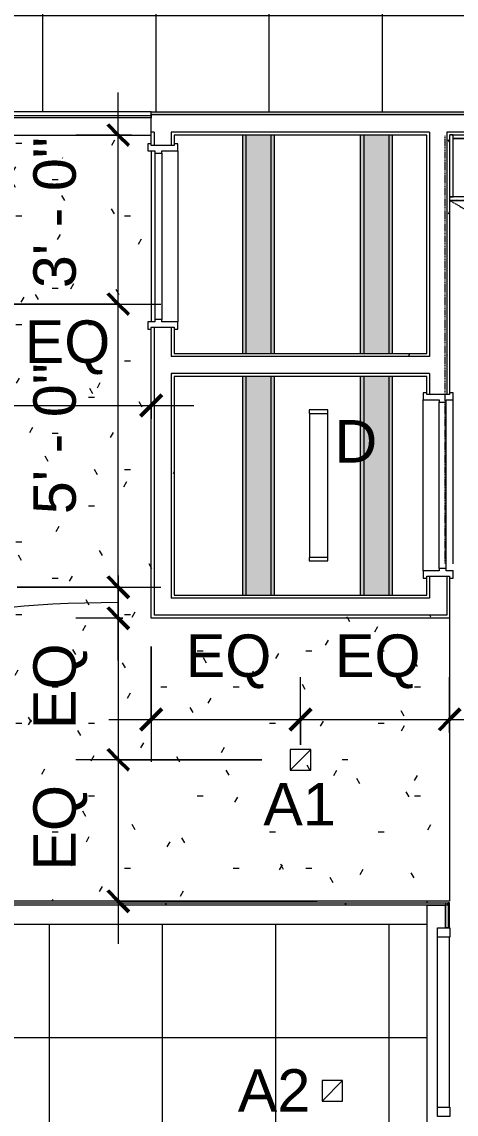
# Model space of a CAD drawing. Header units: inches. Extents: x 0 to 2454, y -180 to 1354.
# Drawn here: x 393 to 485, y 239.7 to 471.2 of the extents above; entities that cross this region are included whole.
import ezdxf

# ---------------------------------------------------------------- set-up
doc = ezdxf.new("R2010")
doc.units = ezdxf.units.IN
doc.header["$MEASUREMENT"] = 0
for name, pattern in [('Center 1_4_', [0.53125, 0.25, -0.09375, 0.09375, -0.09375]), ('Dash', [0.25, 0.125, -0.125]), ('Hidden', [0.28125, 0.1875, -0.09375])]:
    doc.linetypes.add(name, pattern=pattern)
for name, color, linetype, lineweight in [('A-ANNO-DIMS', 211, 'Continuous', 9), ('A-ANNO-DIMS-96', 211, 'Continuous', 9), ('A-CLNG', 13, 'Continuous', 13), ('A-CLNG-PATT', 13, 'Continuous', 13), ('A-DETL', 90, 'Continuous', 9), ('A-DOOR', 31, 'Continuous', 13), ('A-GLAZ-CURT', 52, 'Continuous', 9), ('A-GLAZ-CWMG', 51, 'Continuous', 9), ('A-WALL', 113, 'Continuous', 13), ('A-WALL-PATT', 111, 'Continuous', 13), ('E-LITE-EQPM', 33, 'Continuous', 9), ('E-LITE-EQPM-IDEN', 33, 'Continuous', 9), ('I-WALL', 2, 'Continuous', 13), ('Q-CASE', 31, 'Continuous', 9), ('Q-CASE-HDLN', 31, 'Dash', 9), ('S-BEAM', 12, 'Continuous', 9)]:
    doc.layers.add(name, color=color, linetype=linetype, lineweight=lineweight)
doc.styles.add('Arial', font='arial.ttf', dxfattribs={"height": 9})
doc.styles.add('Swis721 Lt BT', font='swissl.ttf', dxfattribs={"height": 9})
doc.dimstyles.new('OTJ_-_3_32__Linear__1_2__Tolerance', dxfattribs={"dimscale": 12, "dimtxt": 9.497835, "dimasz": 0.375, "dimexe": 0.75, "dimexo": 0.5, "dimgap": 0.5, "dimtad": 1, "dimdec": 1, "dimrnd": 0.5, "dimzin": 3, "dimdsep": 46, "dimlunit": 4, "dimtxsty": 'Swis721 Lt BT', "dimblk1": 'OBLIQUE', "dimblk2": 'OBLIQUE', "dimsah": 1, "dimcen": 0.09, "dimdle": 0.75, "dimazin": 0, "dimtfac": 1, "dimtdec": 4, "dimtix": 1, "dimtmove": 0, "dimatfit": 3, "dimfxl": 1, "dimtvp": 1, "dimfrac": 2, "dimtolj": 1, "dimtzin": 0, "dimarcsym": 2})
doc.dimstyles.new('OTJ_-_3_32__Linear__1_2__Tolerance_1', dxfattribs={"dimscale": 12, "dimtxt": 9.497835, "dimasz": 0.375, "dimexe": 0.75, "dimexo": 0.5, "dimgap": 0.5, "dimtad": 1, "dimdec": 1, "dimrnd": 0.5, "dimzin": 3, "dimdsep": 46, "dimlunit": 4, "dimtxsty": 'Swis721 Lt BT', "dimblk1": 'OBLIQUE', "dimblk2": 'OBLIQUE', "dimsah": 1, "dimcen": 0.09, "dimdle": 0.75, "dimazin": 0, "dimtfac": 1, "dimtdec": 4, "dimtix": 1, "dimtmove": 1, "dimatfit": 3, "dimfxl": 1, "dimtvp": 1, "dimfrac": 2, "dimtolj": 1, "dimtzin": 0, "dimarcsym": 2})
pattern_1 = [(0, (0, 0), (30.72, 7.68), [1.267, -21.773, 1.267, -21.773, -122.88]), (0, (0, 0), (30.72, 7.68), [-46.08, 1.267, -44.813, 1.267, -21.773, -53.76]), (0, (0, 0), (30.72, 7.68), [-115.2, 1.267, -14.093, 1.267, -37.133]), (120, (11.52, 3.84), (-22.011075, 22.7643), [1.267, -21.773, 1.267, -21.773, -122.88]), (120, (11.52, 3.84), (-22.011075, 22.7643), [-46.08, 1.267, -44.813, 1.267, -21.773, -53.76]), (120, (11.52, 3.84), (-22.011075, 22.7643), [-115.2, 1.267, -14.093, 1.267, -37.133]), (240, (15.36, 19.2), (-8.708925, -30.4443), [1.267, -21.773, 1.267, -21.773, -122.88]), (240, (15.36, 19.2), (-8.708925, -30.4443), [-46.08, 1.267, -44.813, 1.267, -21.773, -53.76]), (240, (15.36, 19.2), (-8.708925, -30.4443), [-115.2, 1.267, -14.093, 1.267, -37.133])]

# ---------------------------------------------------------------- blocks, each defined once
blk = doc.blocks.new('System Panel - Glazed-7510324-Level XX  RCP')
at = {"layer": 'A-GLAZ-CURT', "lineweight": 13}
for p, q in [((-19, -0.375), (-19, 0.125)), ((-19, 0.125), (19, 0.125)), ((19, 0.125), (19, -0.375)), ((19, -0.375), (-19, -0.375))]:
    blk.add_line(p, q, dxfattribs=at)
blk = doc.blocks.new('System Panel - Glazed-7591738-Level XX  RCP')
at = {"layer": 'A-GLAZ-CURT', "lineweight": 13}
for p, q in [((-10.82, -0.37), (-10.82, 0.13)), ((-10.82, 0.13), (10.82, 0.13)), ((10.82, 0.13), (10.82, -0.37)), ((10.82, -0.37), (-10.82, -0.37))]:
    blk.add_line(p, q, dxfattribs=at)
blk = doc.blocks.new('System Panel - Glazed-7669277-Level XX  RCP')
at = {"layer": 'A-GLAZ-CURT', "lineweight": 13}
for p, q in [((-50.06, -0.13), (-50.06, 0.37)), ((-50.06, 0.37), (50.06, 0.37)), ((50.06, 0.37), (50.06, -0.13)), ((50.06, -0.13), (-50.06, -0.13))]:
    blk.add_line(p, q, dxfattribs=at)
blk = doc.blocks.new('System Panel - Glazed-7496259-Level XX  RCP')
at = {"layer": 'A-GLAZ-CURT', "lineweight": 13}
for p, q in [((-19.04, -0.37), (-19.04, 0.13)), ((-19.04, 0.13), (19.04, 0.13)), ((19.04, 0.13), (19.04, -0.37)), ((19.04, -0.37), (-19.04, -0.37))]:
    blk.add_line(p, q, dxfattribs=at)
blk = doc.blocks.new('Door - Single - Solid Door-7446633-Level XX  RCP')
at = {"layer": 'A-DOOR', "lineweight": 9}
for p, q in [((-14.13, 3.1), (-15.63, 3.1)), ((-15.63, 3.1), (-15.63, 2.35)), ((-14.13, 3.1), (22.12, 3.1)), ((-14.13, -0.28), (-14.13, 3.1)), ((22.12, 3.1), (22.12, -0.28)), ((23.62, 3.1), (22.12, 3.1)), ((23.62, 2.35), (23.62, 3.1)), ((-13.63, -0.28), (-14.13, -0.28)), ((-14.13, -1.78), (-13.63, -1.78)), ((-14.13, -3.28), (-14.13, -1.78)), ((-13.63, -0.28), (21.62, -0.28)), ((-13.63, -1.78), (-13.63, -0.28)), ((-13.63, -1.78), (21.62, -1.78)), ((21.62, -0.28), (21.62, -1.78)), ((22.12, -0.28), (21.62, -0.28)), ((21.62, -1.78), (22.12, -1.78)), ((22.12, -1.78), (22.12, -3.28)), ((-15.63, -2.53), (-15.63, -3.28)), ((-15.63, -3.28), (-14.13, -3.28)), ((-14.13, -3.28), (-14.01, -3.28)), ((-12.63, -3.28), (22.12, -3.28)), ((22.12, -3.28), (23.62, -3.28)), ((23.62, -3.28), (23.62, -2.53))]:
    blk.add_line(p, q, dxfattribs=at)
blk = doc.blocks.new('CW Cupbd Ohead - 37_h x 13 7_8_d - 2 Doors - 1 Shelf-7594327-Level XX  RCP')
at = {"layer": 'Q-CASE'}
for p, q in [((2.75, -2.36), (2, -2.36)), ((2, -15.45), (2, -2.36)), ((2.75, -15.45), (2.75, -2.36)), ((2.75, -3.11), (2.75, -2.36)), ((2.75, -2.36), (33.49, -2.36)), ((33.49, -3.11), (2.75, -3.11)), ((2.75, -15.45), (2.75, -3.11)), ((2.75, -3.11), (33.49, -3.11)), ((34.24, -2.36), (33.49, -2.36)), ((33.49, -15.45), (33.49, -2.36)), ((33.49, -2.36), (33.49, -3.11)), ((33.49, -3.11), (33.49, -15.45)), ((34.24, -2.36), (34.24, -15.45)), ((18.12, -15.45), (2, -15.45)), ((2, -16.24), (2, -15.45)), ((2, -15.45), (2.75, -15.45)), ((33.49, -15.45), (2.75, -15.45)), ((18.12, -16.24), (18.12, -15.45)), ((34.24, -15.45), (18.12, -15.45)), ((18.12, -15.45), (18.12, -16.24)), ((33.49, -15.45), (34.24, -15.45)), ((34.24, -15.45), (34.24, -16.24)), ((2, -16.24), (18.12, -16.24)), ((18.12, -16.24), (34.24, -16.24))]:
    blk.add_line(p, q, dxfattribs=at)
at = {"layer": 'Q-CASE', "linetype": 'Hidden'}
for p, q in [((2, -16.24), (15.96, -24.3)), ((34.24, -16.24), (20.28, -24.3))]:
    blk.add_line(p, q, dxfattribs=at)
for centre, start, end in [((2, -16.24), 330, 0.5), ((34.24, -16.24), 179.5, 210)]:
    blk.add_arc(centre, 16.12, start, end, dxfattribs=at)
at = {"layer": 'Q-CASE-HDLN'}
for p, q in [((2, -16.24), (2, -2.36)), ((2, -2.36), (34.24, -2.36)), ((34.24, -2.36), (34.24, -16.24)), ((34.24, -16.24), (2, -16.24))]:
    blk.add_line(p, q, dxfattribs=at)
blk = doc.blocks.new('Rectangular Mullion - 1 1_8_ x 7_8_ rectangular-7560844-Level XX  RCP')
at = {"layer": 'A-GLAZ-CWMG'}
for p, q in [((482.77, 279.22), (482.77, 284.04)), ((483.64, 284.54), (483.33, 284.54)), ((483.64, 279.22), (483.64, 284.54))]:
    blk.add_line(p, q, dxfattribs=at)
blk = doc.blocks.new('Pan Joist - 5_25_ x 8_5_-V40-Level XX  RCP')
at = {"layer": 'S-BEAM'}
h = blk.add_hatch(dxfattribs=at)
h.set_pattern_fill('FP_135', color=256, style=0, pattern_type=2)
h.set_pattern_definition([(90, (712.812, -9.228), (-7.68, 2.551), [0.105, -1.808, 0.105, -1.808, -10.205]), (90, (712.812, -9.228), (-7.68, 2.551), [-3.827, 0.105, -3.722, 0.105, -1.808, -4.465]), (90, (712.812, -9.228), (-7.68, 2.551), [-9.567, 0.105, -1.17, 0.105, -3.084]), (182.745, (708.972, -8.272), (-22.764561, -1.8283146), [1.099, -18.877, 1.099, -18.877, -106.539]), (182.745, (708.972, -8.272), (-22.764561, -1.8283146), [-39.952, 1.099, -38.854, 1.099, -18.877, -46.611]), (182.745, (708.972, -8.272), (-22.764561, -1.8283146), [-99.881, 1.099, -12.219, 1.099, -32.195]), (357.255, (693.612, -7.953), (30.44431538, -0.72283697), [1.099, -18.877, 1.099, -18.877, -106.539]), (357.255, (693.612, -7.953), (30.44431538, -0.72283697), [-39.952, 1.099, -38.854, 1.099, -18.877, -46.611]), (357.255, (693.612, -7.953), (30.44431538, -0.72283697), [-99.881, 1.099, -12.219, 1.099, -32.195])])
h.paths.add_polyline_path([(363.09, 2.62), (363.09, 3.33), (316.77, 3.33), (316.77, 2.62), (328.13, 2.62)], flags=0)
h.paths.add_polyline_path([(311.9, 3.33), (265.59, 3.33), (265.59, 2.62), (311.9, 2.62)], flags=0)
h.paths.add_polyline_path([(65.94, 2.62), (65.94, 3.33), (-40.87, 3.33), (-40.87, 2.62), (53.28, 2.62)], flags=0)
h.paths.add_polyline_path([(-44.87, 2.62), (-44.87, 3.33), (-628.81, 3.33), (-628.81, 2.62), (-98.76, 2.62)], flags=0)
h = blk.add_hatch(dxfattribs=at)
h.set_pattern_fill('FP_134', color=256, style=0, pattern_type=2)
h.set_pattern_definition([(90, (712.812, -468.1), (-7.68, 30.72), [1.267, -21.773, 1.267, -21.773, -122.88]), (90, (712.812, -468.1), (-7.68, 30.72), [-46.08, 1.267, -44.813, 1.267, -21.773, -53.76]), (90, (712.812, -468.1), (-7.68, 30.72), [-115.2, 1.267, -14.093, 1.267, -37.133]), (210, (708.972, -456.58), (-22.7643, -22.011075), [1.267, -21.773, 1.267, -21.773, -122.88]), (210, (708.972, -456.58), (-22.7643, -22.011075), [-46.08, 1.267, -44.813, 1.267, -21.773, -53.76]), (210, (708.972, -456.58), (-22.7643, -22.011075), [-115.2, 1.267, -14.093, 1.267, -37.133]), (330, (693.612, -452.74), (30.4443, -8.708925), [1.267, -21.773, 1.267, -21.773, -122.88]), (330, (693.612, -452.74), (30.4443, -8.708925), [-46.08, 1.267, -44.813, 1.267, -21.773, -53.76]), (330, (693.612, -452.74), (30.4443, -8.708925), [-115.2, 1.267, -14.093, 1.267, -37.133])])
h.paths.add_polyline_path([(363.09, -2.63), (363.09, 2.62), (316.77, 2.62), (316.77, -2.63), (328.13, -2.63)], flags=0)
h.paths.add_polyline_path([(311.9, 2.62), (265.59, 2.62), (265.59, -2.63), (311.9, -2.63)], flags=0)
h.paths.add_polyline_path([(65.94, -2.63), (65.94, 2.62), (-40.87, 2.62), (-40.87, -2.63), (53.28, -2.63)], flags=0)
h.paths.add_polyline_path([(-44.87, -2.63), (-44.87, 2.62), (-628.81, 2.62), (-628.81, -2.63), (-101.53, -2.63)], flags=0)
h = blk.add_hatch(dxfattribs=at)
h.set_pattern_fill('FP_133', color=256, style=0, pattern_type=2)
h.set_pattern_definition([(90, (712.812, 2.772), (-7.68, 2.551), [0.105, -1.808, 0.105, -1.808, -10.205]), (90, (712.812, 2.772), (-7.68, 2.551), [-3.827, 0.105, -3.722, 0.105, -1.808, -4.465]), (90, (712.812, 2.772), (-7.68, 2.551), [-9.567, 0.105, -1.17, 0.105, -3.084]), (182.745, (708.972, 3.728), (-22.764561, -1.8283146), [1.099, -18.877, 1.099, -18.877, -106.539]), (182.745, (708.972, 3.728), (-22.764561, -1.8283146), [-39.952, 1.099, -38.854, 1.099, -18.877, -46.611]), (182.745, (708.972, 3.728), (-22.764561, -1.8283146), [-99.881, 1.099, -12.219, 1.099, -32.195]), (357.255, (693.612, 4.047), (30.44431538, -0.72283697), [1.099, -18.877, 1.099, -18.877, -106.539]), (357.255, (693.612, 4.047), (30.44431538, -0.72283697), [-39.952, 1.099, -38.854, 1.099, -18.877, -46.611]), (357.255, (693.612, 4.047), (30.44431538, -0.72283697), [-99.881, 1.099, -12.219, 1.099, -32.195])])
h.paths.add_polyline_path([(363.09, -3.33), (363.09, -2.63), (316.77, -2.63), (316.77, -3.33), (328.13, -3.33)], flags=0)
h.paths.add_polyline_path([(311.9, -3.33), (311.9, -2.63), (265.59, -2.63), (265.59, -3.33), (288.86, -3.33)], flags=0)
h.paths.add_polyline_path([(65.94, -3.33), (65.94, -2.63), (-40.87, -2.63), (-40.87, -3.33), (53.28, -3.33)], flags=0)
h.paths.add_polyline_path([(-44.87, -2.63), (-628.81, -2.63), (-628.81, -3.33), (-44.87, -3.33)], flags=0)
for p, q in [((265.59, 3.33), (311.9, 3.33)), ((265.59, 2.62), (311.9, 2.62)), ((316.77, 3.33), (363.09, 3.33)), ((316.77, 2.62), (363.09, 2.62)), ((265.59, -2.63), (311.9, -2.63)), ((311.9, -3.33), (265.59, -3.33)), ((316.77, -2.63), (363.09, -2.63)), ((363.09, -3.33), (316.77, -3.33))]:
    blk.add_line(p, q, dxfattribs=at)
blk = doc.blocks.new('Pan Joist - 5_25_ x 8_5_-V41-Level XX  RCP')
at = {"layer": 'S-BEAM'}
h = blk.add_hatch(dxfattribs=at)
h.set_pattern_fill('FP_138', color=256, style=0, pattern_type=2)
h.set_pattern_definition([(90, (712.812, -9.056), (-7.68, 2.551), [0.105, -1.808, 0.105, -1.808, -10.205]), (90, (712.812, -9.056), (-7.68, 2.551), [-3.827, 0.105, -3.722, 0.105, -1.808, -4.465]), (90, (712.812, -9.056), (-7.68, 2.551), [-9.567, 0.105, -1.17, 0.105, -3.084]), (182.745, (708.972, -8.099), (-22.764561, -1.8283146), [1.099, -18.877, 1.099, -18.877, -106.539]), (182.745, (708.972, -8.099), (-22.764561, -1.8283146), [-39.952, 1.099, -38.854, 1.099, -18.877, -46.611]), (182.745, (708.972, -8.099), (-22.764561, -1.8283146), [-99.881, 1.099, -12.219, 1.099, -32.195]), (357.255, (693.612, -7.78), (30.44431538, -0.72283697), [1.099, -18.877, 1.099, -18.877, -106.539]), (357.255, (693.612, -7.78), (30.44431538, -0.72283697), [-39.952, 1.099, -38.854, 1.099, -18.877, -46.611]), (357.255, (693.612, -7.78), (30.44431538, -0.72283697), [-99.881, 1.099, -12.219, 1.099, -32.195])])
h.paths.add_polyline_path([(628.81, 2.62), (628.81, 3.33), (618.81, 3.33), (618.81, 2.62)], flags=0)
h.paths.add_polyline_path([(363.09, 2.62), (363.09, 3.33), (316.77, 3.33), (316.77, 2.62), (328.13, 2.62)], flags=0)
h.paths.add_polyline_path([(311.9, 2.62), (311.9, 3.33), (265.59, 3.33), (265.59, 2.62), (288.86, 2.62)], flags=0)
h.paths.add_polyline_path([(65.94, 3.33), (39.99, 3.33), (39.99, 2.62), (65.94, 2.62)], flags=0)
h.paths.add_polyline_path([(35.99, 3.33), (-628.81, 3.33), (-628.81, 2.62), (35.99, 2.62)], flags=0)
h = blk.add_hatch(dxfattribs=at)
h.set_pattern_fill('FP_137', color=256, style=0, pattern_type=2)
h.set_pattern_definition([(90, (712.812, -443.1), (-7.68, 30.72), [1.267, -21.773, 1.267, -21.773, -122.88]), (90, (712.812, -443.1), (-7.68, 30.72), [-46.08, 1.267, -44.813, 1.267, -21.773, -53.76]), (90, (712.812, -443.1), (-7.68, 30.72), [-115.2, 1.267, -14.093, 1.267, -37.133]), (210, (708.972, -431.58), (-22.7643, -22.011075), [1.267, -21.773, 1.267, -21.773, -122.88]), (210, (708.972, -431.58), (-22.7643, -22.011075), [-46.08, 1.267, -44.813, 1.267, -21.773, -53.76]), (210, (708.972, -431.58), (-22.7643, -22.011075), [-115.2, 1.267, -14.093, 1.267, -37.133]), (330, (693.612, -427.74), (30.4443, -8.708925), [1.267, -21.773, 1.267, -21.773, -122.88]), (330, (693.612, -427.74), (30.4443, -8.708925), [-46.08, 1.267, -44.813, 1.267, -21.773, -53.76]), (330, (693.612, -427.74), (30.4443, -8.708925), [-115.2, 1.267, -14.093, 1.267, -37.133])])
h.paths.add_polyline_path([(628.81, -2.63), (628.81, 2.62), (618.81, 2.62), (618.81, -2.63)], flags=0)
h.paths.add_polyline_path([(363.09, -2.63), (363.09, 2.62), (316.77, 2.62), (316.77, -2.63), (328.13, -2.63)], flags=0)
h.paths.add_polyline_path([(311.9, 2.62), (265.59, 2.62), (265.59, -2.63), (311.9, -2.63), (311.9, 0.26)], flags=0)
h.paths.add_polyline_path([(65.94, 0.71), (65.94, 2.62), (39.99, 2.62), (39.99, -2.63), (65.19, -2.63), (65.19, 0.71)], flags=0)
h.paths.add_polyline_path([(35.99, 2.62), (-628.81, 2.62), (-628.81, -2.63), (35.99, -2.63)], flags=0)
h = blk.add_hatch(dxfattribs=at)
h.set_pattern_fill('FP_136', color=256, style=0, pattern_type=2)
h.set_pattern_definition([(90, (712.812, 2.944), (-7.68, 2.551), [0.105, -1.808, 0.105, -1.808, -10.205]), (90, (712.812, 2.944), (-7.68, 2.551), [-3.827, 0.105, -3.722, 0.105, -1.808, -4.465]), (90, (712.812, 2.944), (-7.68, 2.551), [-9.567, 0.105, -1.17, 0.105, -3.084]), (182.745, (708.972, 3.901), (-22.764561, -1.8283146), [1.099, -18.877, 1.099, -18.877, -106.539]), (182.745, (708.972, 3.901), (-22.764561, -1.8283146), [-39.952, 1.099, -38.854, 1.099, -18.877, -46.611]), (182.745, (708.972, 3.901), (-22.764561, -1.8283146), [-99.881, 1.099, -12.219, 1.099, -32.195]), (357.255, (693.612, 4.22), (30.44431538, -0.72283697), [1.099, -18.877, 1.099, -18.877, -106.539]), (357.255, (693.612, 4.22), (30.44431538, -0.72283697), [-39.952, 1.099, -38.854, 1.099, -18.877, -46.611]), (357.255, (693.612, 4.22), (30.44431538, -0.72283697), [-99.881, 1.099, -12.219, 1.099, -32.195])])
h.paths.add_polyline_path([(628.81, -3.33), (628.81, -2.63), (618.81, -2.63), (618.81, -3.33)], flags=0)
h.paths.add_polyline_path([(363.09, -2.63), (316.77, -2.63), (316.77, -3.33), (363.09, -3.33)], flags=0)
h.paths.add_polyline_path([(311.9, -2.63), (265.59, -2.63), (265.59, -3.33), (311.9, -3.33)], flags=0)
h.paths.add_polyline_path([(65.19, -2.63), (39.99, -2.63), (39.99, -3.33), (65.19, -3.33)], flags=0)
h.paths.add_polyline_path([(35.99, -2.63), (-628.81, -2.63), (-628.81, -3.33), (35.99, -3.33)], flags=0)
for p, q in [((265.59, 3.33), (311.9, 3.33)), ((265.59, 2.62), (311.9, 2.62)), ((316.77, 3.33), (363.09, 3.33)), ((316.77, 2.62), (363.09, 2.62)), ((265.59, -2.63), (311.9, -2.63)), ((311.9, -3.33), (265.59, -3.33)), ((316.77, -2.63), (363.09, -2.63)), ((363.09, -3.33), (316.77, -3.33))]:
    blk.add_line(p, q, dxfattribs=at)
blk = doc.blocks.new('Lighting-Linear-Day_Brite-Cubelite - Not A Type - Load Type Catalog-V59-Level XX  RCP')
at = {"layer": 'E-LITE-EQPM'}
for p, q in [((-16, -1.97), (-16, 1.97)), ((-16, 1.97), (-15.25, 1.97)), ((-15.25, 1.97), (-15.25, -1.97)), ((-15.25, 1.91), (15.25, 1.91)), ((15.25, -1.97), (15.25, 1.97)), ((15.25, 1.97), (16, 1.97)), ((16, 1.97), (16, -1.97)), ((-15.25, -1.97), (-16, -1.97)), ((-15.25, -1.91), (15.25, -1.91)), ((16, -1.97), (15.25, -1.97))]:
    blk.add_line(p, q, dxfattribs=at)
blk = doc.blocks.new('Door - Single - Solid Door-7488237-Level XX  RCP')
at = {"layer": 'A-DOOR', "lineweight": 9}
for p, q in [((-14.13, 3.1), (-15.63, 3.1)), ((-15.63, 3.1), (-15.63, 2.35)), ((-14.13, 3.1), (22.12, 3.1)), ((-14.13, -0.28), (-14.13, 3.1)), ((22.12, 3.1), (22.12, -0.28)), ((23.62, 3.1), (22.12, 3.1)), ((23.62, 2.35), (23.62, 3.1)), ((-13.63, -0.28), (-14.13, -0.28)), ((-14.13, -1.78), (-13.63, -1.78)), ((-14.13, -3.28), (-14.13, -1.78)), ((-13.63, -0.28), (21.62, -0.28)), ((-13.63, -1.78), (-13.63, -0.28)), ((-13.63, -1.78), (21.62, -1.78)), ((21.62, -0.28), (21.62, -1.78)), ((22.12, -0.28), (21.62, -0.28)), ((21.62, -1.78), (22.12, -1.78)), ((22.12, -1.78), (22.12, -3.28)), ((-15.63, -2.53), (-15.63, -3.28)), ((-15.63, -3.28), (-14.13, -3.28)), ((22.12, -3.28), (23.62, -3.28)), ((23.62, -3.28), (23.62, -2.53))]:
    blk.add_line(p, q, dxfattribs=at)
blk = doc.blocks.new('L-Recessed Square Downlight1 - 4_ - FOR ACT F3-7282120-Level XX  RCP')
at = {"layer": 'E-LITE-EQPM'}
for p, q in [((-2.1875, -2.1875), (-2.1875, 2.1875)), ((-2.1875, 2.1875), (2.1875, 2.1875)), ((-2.1875, 2.1875), (2.1875, -2.1875)), ((2.1875, 2.1875), (2.1875, -2.1875)), ((2.1875, -2.1875), (-2.1875, -2.1875))]:
    blk.add_line(p, q, dxfattribs=at)
blk = doc.blocks.new('System Panel - Glazed-7560845-Level XX  RCP')
at = {"layer": 'A-GLAZ-CURT', "lineweight": 13}
for p, q in [((-2.65625, -0.125), (-2.65625, 0.375)), ((-2.65625, 0.375), (2.65625, 0.375)), ((2.65625, 0.375), (2.65625, -0.125)), ((2.65625, -0.125), (-2.65625, -0.125))]:
    blk.add_line(p, q, dxfattribs=at)
blk = doc.blocks.new('Rectangular Mullion - 2_ x 2 9_16_ rectangular-7231599-Level XX  RCP')
at = {"layer": 'A-GLAZ-CWMG'}
for p, q in [((953.33, 277.22), (953.33, 241.22)), ((955.89, 277.22), (955.89, 241.22))]:
    blk.add_line(p, q, dxfattribs=at)
blk = doc.blocks.new('Rectangular Mullion - 2_ x 2 9_16_ rectangular-7349704-Level XX  RCP')
at = {"layer": 'A-GLAZ-CWMG', "lineweight": 20}
for p, q in [((1, 0.4375), (-1, 0.4375)), ((-1, 0.4375), (-1, -2.125)), ((1, -2.125), (1, 0.4375)), ((-1, -2.125), (1, -2.125))]:
    blk.add_line(p, q, dxfattribs=at)
blk = doc.blocks.new('L-Recessed Square Downlight - 4_ A2-7345227-Level XX  RCP')
at = {"layer": 'E-LITE-EQPM'}
for p, q in [((-2.1875, -2.1875), (-2.1875, 2.1875)), ((-2.1875, 2.1875), (2.1875, 2.1875)), ((-2.1875, 2.1875), (2.1875, -2.1875)), ((2.1875, 2.1875), (2.1875, -2.1875)), ((2.1875, -2.1875), (-2.1875, -2.1875))]:
    blk.add_line(p, q, dxfattribs=at)
blk = doc.blocks.new('DIMBLOCK18-Level XX  RCP')
at = {"layer": 'A-ANNO-DIMS-96'}
for p, q in [((413.4, 353.85), (413.4, 314.85)), ((414.39, 344.85), (404.4, 344.85)), ((413.4, 344.85), (414.39, 344.85)), ((443.83, 314.85), (404.4, 314.85)), ((413.4, 314.85), (443.83, 314.85))]:
    blk.add_line(p, q, dxfattribs=at)
at = {"layer": 'A-ANNO-DIMS-96', "lineweight": 50}
for p, q in [((413.4, 344.85), (411.15, 347.1)), ((413.4, 344.85), (415.65, 342.6)), ((413.4, 314.85), (411.15, 317.1)), ((413.4, 314.85), (415.65, 312.6))]:
    blk.add_line(p, q, dxfattribs=at)
at = {"layer": 'A-ANNO-DIMS-96', "color": 0, "insert": (395.39, 321.33), "char_height": 9, "width": 20.443, "attachment_point": 1, "rotation": 90, "line_spacing_factor": 1.005062, "style": 'Swis721 Lt BT'}
blk.add_mtext('EQ', dxfattribs=at)
blk = doc.blocks.new('_Oblique')
at = {"color": 0, "linetype": 'ByBlock', "lineweight": -2}
blk.add_line((-0.5, -0.5), (0.5, 0.5), dxfattribs=at)
blk = doc.blocks.new('DIMBLOCK19-Level XX  RCP')
at = {"layer": 'A-ANNO-DIMS-96'}
for p, q in [((443.83, 314.85), (404.4, 314.85)), ((413.4, 314.85), (413.4, 275.85)), ((413.4, 314.85), (443.83, 314.85)), ((455.57, 284.85), (404.4, 284.85)), ((413.4, 284.85), (455.57, 284.85))]:
    blk.add_line(p, q, dxfattribs=at)
at = {"layer": 'A-ANNO-DIMS-96', "lineweight": 50}
for p, q in [((413.4, 314.85), (411.15, 317.1)), ((413.4, 314.85), (415.65, 312.6)), ((413.4, 284.85), (411.15, 287.1)), ((413.4, 284.85), (415.65, 282.6))]:
    blk.add_line(p, q, dxfattribs=at)
at = {"layer": 'A-ANNO-DIMS-96', "color": 0, "insert": (395.39, 291.33), "char_height": 9, "width": 20.443, "attachment_point": 1, "rotation": 90, "line_spacing_factor": 1.005062, "style": 'Swis721 Lt BT'}
blk.add_mtext('EQ', dxfattribs=at)
blk = doc.blocks.new('DIMBLOCK20-Level XX  RCP')
at = {"layer": 'A-ANNO-DIMS-96'}
for p, q in [((420.39, 338.85), (420.39, 314.37)), ((420.39, 323.37), (420.39, 338.85)), ((452.02, 317.99), (452.02, 332.37)), ((411.39, 323.37), (452.02, 323.37)), ((452.02, 323.37), (452.02, 317.99))]:
    blk.add_line(p, q, dxfattribs=at)
at = {"layer": 'A-ANNO-DIMS-96', "lineweight": 50}
for p, q in [((420.39, 323.37), (422.64, 325.62)), ((452.02, 323.37), (454.27, 325.62)), ((420.39, 323.37), (418.14, 321.12)), ((452.02, 323.37), (449.77, 321.12))]:
    blk.add_line(p, q, dxfattribs=at)
at = {"layer": 'A-ANNO-DIMS-96', "color": 0, "insert": (427.69, 341.39), "char_height": 9, "width": 20.443, "attachment_point": 1, "line_spacing_factor": 1.005062, "style": 'Swis721 Lt BT'}
blk.add_mtext('EQ', dxfattribs=at)
blk = doc.blocks.new('DIMBLOCK21-Level XX  RCP')
at = {"layer": 'A-ANNO-DIMS-96'}
for p, q in [((452.02, 317.99), (452.02, 332.37)), ((483.64, 320.56), (483.64, 332.37)), ((452.02, 323.37), (492.64, 323.37)), ((452.02, 323.37), (452.02, 317.99)), ((483.64, 323.37), (483.64, 320.56))]:
    blk.add_line(p, q, dxfattribs=at)
at = {"layer": 'A-ANNO-DIMS-96', "lineweight": 50}
for p, q in [((452.02, 323.37), (454.27, 325.62)), ((483.64, 323.37), (485.89, 325.62)), ((452.02, 323.37), (449.77, 321.12)), ((483.64, 323.37), (481.39, 321.12))]:
    blk.add_line(p, q, dxfattribs=at)
at = {"layer": 'A-ANNO-DIMS-96', "color": 0, "insert": (459.31, 341.39), "char_height": 9, "width": 20.443, "attachment_point": 1, "line_spacing_factor": 1.005062, "style": 'Swis721 Lt BT'}
blk.add_mtext('EQ', dxfattribs=at)
blk = doc.blocks.new('DIMBLOCK36-Level XX  RCP')
at = {"layer": 'A-ANNO-DIMS-96'}
for p, q in [((383.74, 403.22), (383.74, 380.92)), ((383.74, 389.92), (383.74, 403.22)), ((420.39, 387.11), (420.39, 398.92)), ((383.74, 389.92), (429.39, 389.92)), ((420.39, 389.92), (420.39, 387.11))]:
    blk.add_line(p, q, dxfattribs=at)
at = {"layer": 'A-ANNO-DIMS-96', "lineweight": 50}
for p, q in [((383.74, 389.92), (385.99, 392.17)), ((420.39, 389.92), (422.64, 392.17)), ((383.74, 389.92), (381.49, 387.67)), ((420.39, 389.92), (418.14, 387.67))]:
    blk.add_line(p, q, dxfattribs=at)
at = {"layer": 'A-ANNO-DIMS-96', "color": 0, "insert": (393.55, 407.94), "char_height": 9, "width": 20.443, "attachment_point": 1, "line_spacing_factor": 1.005062, "style": 'Swis721 Lt BT'}
blk.add_mtext('EQ', dxfattribs=at)
blk = doc.blocks.new('DIMBLOCK37-Level XX  RCP')
at = {"layer": 'A-ANNO-DIMS-96', "lineweight": 50}
for p, q in [((413.4, 351.41), (411.15, 353.66)), ((413.4, 351.41), (415.65, 349.16)), ((413.4, 344.85), (411.15, 347.1)), ((413.4, 344.85), (415.65, 342.6))]:
    blk.add_line(p, q, dxfattribs=at)
at = {"layer": 'A-ANNO-DIMS-96'}
for p, q in [((391.93, 351.41), (422.4, 351.41)), ((413.4, 351.41), (391.93, 351.41)), ((413.4, 335.85), (413.4, 351.41)), ((414.39, 344.85), (404.4, 344.85)), ((413.4, 344.85), (414.39, 344.85))]:
    blk.add_line(p, q, dxfattribs=at)
blk.add_ellipse((413.4, 343.59), major_axis=(-35.67, 0), ratio=0.127418, start_param=4.712389, end_param=6.283185, dxfattribs=at)
at = {"layer": 'A-ANNO-DIMS-96', "color": 0, "insert": (373.25, 313.43), "char_height": 9, "width": 36.1822, "attachment_point": 1, "rotation": 90, "line_spacing_factor": 1.005062, "style": 'Swis721 Lt BT'}
blk.add_mtext('6 1/2"', dxfattribs=at)
blk = doc.blocks.new('DIMBLOCK38-Level XX  RCP')
at = {"layer": 'A-ANNO-DIMS-96', "lineweight": 50}
for p, q in [((413.4, 411.41), (411.15, 413.66)), ((413.4, 411.41), (415.65, 409.16)), ((413.4, 351.41), (411.15, 353.66)), ((413.4, 351.41), (415.65, 349.16))]:
    blk.add_line(p, q, dxfattribs=at)
at = {"layer": 'A-ANNO-DIMS-96'}
for p, q in [((389.74, 411.41), (422.4, 411.41)), ((413.4, 411.41), (389.74, 411.41)), ((413.4, 351.41), (413.4, 411.41)), ((391.93, 351.41), (422.4, 351.41)), ((413.4, 351.41), (391.93, 351.41))]:
    blk.add_line(p, q, dxfattribs=at)
at = {"layer": 'A-ANNO-DIMS-96', "color": 0, "insert": (395.39, 366.86), "char_height": 9, "width": 34.9159, "attachment_point": 1, "rotation": 90, "line_spacing_factor": 1.005062, "style": 'Swis721 Lt BT'}
blk.add_mtext('5\' - 0"', dxfattribs=at)
blk = doc.blocks.new('DIMBLOCK39-Level XX  RCP')
at = {"layer": 'A-ANNO-DIMS-96'}
for p, q in [((413.4, 411.41), (413.4, 456.22)), ((416.22, 447.22), (404.4, 447.22)), ((413.4, 447.22), (416.22, 447.22)), ((389.74, 411.41), (422.4, 411.41)), ((413.4, 411.41), (389.74, 411.41))]:
    blk.add_line(p, q, dxfattribs=at)
at = {"layer": 'A-ANNO-DIMS-96', "lineweight": 50}
for p, q in [((413.4, 447.22), (411.15, 449.47)), ((413.4, 447.22), (415.65, 444.97)), ((413.4, 411.41), (411.15, 413.66)), ((413.4, 411.41), (415.65, 409.16))]:
    blk.add_line(p, q, dxfattribs=at)
at = {"layer": 'A-ANNO-DIMS-96', "color": 0, "insert": (395.39, 414.77), "char_height": 9, "width": 34.9159, "attachment_point": 1, "rotation": 90, "line_spacing_factor": 1.005062, "style": 'Swis721 Lt BT'}
blk.add_mtext('3\' - 0"', dxfattribs=at)

msp = doc.modelspace()

# ---------------------------------------------------------------- hatches: boundary and pattern name
at = {"layer": 'A-CLNG-PATT'}
h = msp.add_hatch(dxfattribs=at)
h.set_pattern_fill('FP_9', color=256, style=0, pattern_type=2)
h.set_pattern_definition([(0, (253.4, 424.55), (0, -24), []), (270, (253.4, 424.55), (-24, -1e-15), [])])
h.paths.add_polyline_path([(270.24, 282), (271.4, 282), (271.4, 452.1), (610.12, 452.1), (610.12, 517), (128, 517), (128, 507.14), (128.75, 507.14), (128.75, 473.89), (128, 473.89), (128, 472.3), (211.4, 472.3), (211.4, 369.92), (212.15, 369.92), (212.15, 330.67), (211.4, 330.67), (211.4, 282), (255.6, 282)], flags=0)
h.paths.add_polyline_path([(327.17, 519.25), (394, 519.25), (394, 520.1), (327.01, 520.1)], flags=0)
h = msp.add_hatch(dxfattribs=at)
h.set_pattern_fill('FP_1', color=256, style=0, pattern_type=2)
h.set_pattern_definition(pattern_1)
h.paths.add_polyline_path([(420.39, 284.85), (483.64, 284.85), (483.64, 344.85), (420.39, 344.85), (420.39, 406.12), (419.64, 406.12), (419.64, 407.62), (420.39, 407.62), (420.39, 443.87), (419.64, 443.87), (419.64, 445.37), (420.39, 445.37), (420.39, 447.22), (284.77, 447.22), (284.77, 414.47), (284.4, 414.47), (284.4, 447.22), (276.27, 447.22), (276.27, 284.85), (400.08, 284.85)], flags=0)
h.paths.add_polyline_path([(345.72, 307.53), (282.27, 307.53), (282.27, 309.65), (282.4, 310.17), (378.37, 310.17), (378.37, 307.53), (359.37, 307.53)], flags=0)
h.paths.add_polyline_path([(383.64, 442.37), (383.64, 443.74), (419.64, 443.74), (419.64, 442.37), (400.08, 442.37)], flags=0)
h = msp.add_hatch(dxfattribs=at)
h.set_pattern_fill('FP_2', color=256, style=0, pattern_type=2)
h.set_pattern_definition([(0, (374.77, 183.975), (0, -24), []), (270, (374.77, 183.975), (-24, -1e-15), [])])
h.paths.add_polyline_path([(287, 94), (478.77, 94), (478.77, 279.97), (384.5, 279.97), (384.5, 253), (359.5, 253), (359.5, 278), (359.37, 275.36), (255.6, 275.36), (255.6, 94)], flags=0)
h.paths.add_polyline_path([(423.24, 156.91), (422.3, 156.91), (422.3, 204.04), (423.24, 204.04), (423.24, 168.74)], flags=0)
h.paths.add_polyline_path([(327.15, 156.91), (326.3, 156.91), (326.3, 204.04), (327.24, 204.04), (327.24, 156.91)], flags=0)
h.paths.add_polyline_path([(375.15, 156.91), (374.3, 156.91), (374.3, 204.04), (375.24, 204.04), (375.24, 156.91)], flags=0)
h.paths.add_polyline_path([(372.61, 255.25), (382.25, 255.25), (382.25, 264.85), (361.75, 264.85), (361.75, 255.25)], flags=0)
at = {"layer": 'A-WALL-PATT', "lineweight": 9}
h = msp.add_hatch(dxfattribs=at)
h.set_pattern_fill('FP_1', color=256, style=0, pattern_type=2)
h.set_pattern_definition(pattern_1)
h.paths.add_polyline_path([(1085.33, 451.47), (1085.33, 452.1), (420.39, 452.1), (420.39, 451.47), (1082.83, 451.47)], flags=0)
h.paths.add_polyline_path([(275.65, 451.47), (276.27, 451.47), (276.27, 452.1), (272.03, 452.1), (272.76, 451.97)], flags=0)
h = msp.add_hatch(dxfattribs=at)
h.set_pattern_fill('FP_1', color=256, style=0, pattern_type=2)
h.set_pattern_definition(pattern_1)
h.paths.add_polyline_path([(1078.33, 447.22), (1078.33, 447.85), (584.62, 447.85), (584.62, 447.22), (1077.7, 447.22)], flags=0)
h.paths.add_polyline_path([(1082.4, 447.22), (1082.83, 447.22), (1082.83, 447.85), (1080.83, 447.85), (1080.83, 447.22)], flags=0)
h.paths.add_polyline_path([(520.72, 447.22), (581, 447.22), (581, 447.85), (483.02, 447.85), (483.02, 447.22), (516.64, 447.22)], flags=0)
h.paths.add_polyline_path([(465.47, 447.22), (479.39, 447.22), (479.39, 447.85), (424.64, 447.85), (424.64, 447.22), (464.77, 447.22)], flags=0)
h.paths.add_polyline_path([(421.02, 447.22), (421.02, 447.85), (420.39, 447.85), (420.39, 447.22), (420.72, 447.22)], flags=0)
h = msp.add_hatch(dxfattribs=at)
h.set_pattern_fill('FP_1', color=256, style=0, pattern_type=2)
h.set_pattern_definition(pattern_1)
h.paths.add_polyline_path([(420.72, 345.47), (421.02, 345.47), (421.02, 406.49), (420.39, 406.49), (420.39, 345.47)], flags=0)
h.paths.add_polyline_path([(421.02, 444.99), (421.02, 447.22), (420.39, 447.22), (420.39, 444.99), (420.72, 444.99)], flags=0)
h = msp.add_hatch(dxfattribs=at)
h.set_pattern_fill('FP_1', color=256, style=0, pattern_type=2)
h.set_pattern_definition(pattern_1)
h.paths.add_polyline_path([(424.64, 349.72), (425.27, 349.72), (425.27, 396.66), (424.64, 396.66), (424.64, 349.73)], flags=0)
h.paths.add_polyline_path([(424.64, 400.29), (425.27, 400.29), (425.27, 406.49), (424.64, 406.49), (424.64, 400.91)], flags=0)
h.paths.add_polyline_path([(424.64, 444.99), (425.27, 444.99), (425.27, 447.22), (424.64, 447.22)], flags=0)
h = msp.add_hatch(dxfattribs=at)
h.set_pattern_fill('FP_1', color=256, style=0, pattern_type=2)
h.set_pattern_definition(pattern_1)
h.paths.add_polyline_path([(483.64, 344.85), (483.64, 353.72), (483.02, 353.72), (483.02, 344.85)], flags=0)
h.paths.add_polyline_path([(483.64, 392.22), (483.64, 447.22), (483.02, 447.22), (483.02, 392.22)], flags=0)
h = msp.add_hatch(dxfattribs=at)
h.set_pattern_fill('FP_1', color=256, style=0, pattern_type=2)
h.set_pattern_definition(pattern_1)
h.paths.add_polyline_path([(443.36, 400.29), (478.77, 400.29), (478.77, 400.91), (425.27, 400.91), (425.27, 400.29), (440.47, 400.29)], flags=0)
h = msp.add_hatch(dxfattribs=at)
h.set_pattern_fill('FP_1', color=256, style=0, pattern_type=2)
h.set_pattern_definition(pattern_1)
h.paths.add_polyline_path([(483.02, 344.85), (483.02, 345.47), (420.39, 345.47), (420.39, 344.85), (478.77, 344.85)], flags=0)

# ---------------------------------------------------------------- linework, layer by layer
at = {"layer": 'A-CLNG'}
for p, q in [((284.77, 447.22), (420.39, 447.22)), ((420.39, 443.87), (420.39, 407.62)), ((483.64, 344.85), (483.64, 284.85)), ((483.64, 284.85), (384.5, 284.85)), ((384.5, 279.97), (478.77, 279.97)), ((478.77, 279.97), (478.77, 221.22))]:
    msp.add_line(p, q, dxfattribs=at)
at = {"layer": 'A-DETL', "linetype": 'Center 1_4_'}
msp.add_line((482.68, 356.41), (482.68, 447.22), dxfattribs=at)
at = {"layer": 'A-WALL'}
for p, q in [((1085.33, 451.47), (420.39, 451.47)), ((421.02, 447.85), (420.39, 447.85)), ((421.02, 447.85), (421.02, 444.99)), ((424.64, 447.85), (424.64, 444.99)), ((479.39, 447.85), (424.64, 447.85)), ((479.39, 447.85), (479.39, 400.29)), ((483.02, 447.85), (483.02, 392.22)), ((581, 447.85), (483.02, 447.85)), ((421.02, 406.49), (421.02, 345.47)), ((424.64, 406.49), (424.64, 400.29)), ((479.39, 400.29), (424.64, 400.29)), ((424.64, 396.66), (424.64, 349.1)), ((479.39, 396.66), (424.64, 396.66)), ((479.39, 396.66), (479.39, 392.22)), ((479.39, 353.72), (479.39, 349.1)), ((483.02, 353.72), (483.02, 345.47)), ((479.39, 349.1), (424.64, 349.1)), ((483.02, 345.47), (421.02, 345.47))]:
    msp.add_line(p, q, dxfattribs=at)
at = {"layer": 'I-WALL', "lineweight": 9}
for p, q in [((420.39, 452.1), (276.27, 452.1)), ((478.77, 284.85), (478.77, 284.54)), ((478.77, 284.04), (478.77, 279.97)), ((482.77, 283.97), (478.77, 283.97))]:
    msp.add_line(p, q, dxfattribs=at)
at = {"layer": 'I-WALL'}
for p, q in [((420.39, 452.1), (1085.95, 452.1)), ((420.39, 444.99), (420.39, 452.1)), ((425.27, 447.22), (425.27, 444.99)), ((478.77, 447.22), (425.27, 447.22)), ((478.77, 400.91), (478.77, 447.22)), ((425.27, 444.99), (420.39, 444.99)), ((483.64, 433.35), (483.64, 392.22)), ((420.39, 344.85), (420.39, 406.49)), ((420.39, 406.49), (425.27, 406.49)), ((425.27, 406.49), (425.27, 400.91)), ((425.27, 400.91), (478.77, 400.91)), ((425.27, 396.04), (425.27, 349.72)), ((478.77, 396.04), (425.27, 396.04)), ((478.77, 392.22), (478.77, 396.04)), ((483.64, 392.22), (478.77, 392.22)), ((478.77, 349.72), (478.77, 353.72)), ((478.77, 353.72), (483.64, 353.72)), ((483.64, 353.72), (483.64, 344.85)), ((425.27, 349.72), (478.77, 349.72)), ((483.64, 344.85), (420.39, 344.85))]:
    msp.add_line(p, q, dxfattribs=at)

# ---------------------------------------------------------------- block references
at = {"layer": 'A-DOOR'}
for name, p, rotation in [('Door - Single - Solid Door-7488237-Level XX  RCP', (422.92, 429.73), 270), ('Door - Single - Solid Door-7446633-Level XX  RCP', (481.12, 368.98), 89.9999999999999)]:
    msp.add_blockref(name, p, dxfattribs=dict(at, rotation=rotation))
at = {"layer": 'A-GLAZ-CURT'}
for name, p in [('System Panel - Glazed-7669277-Level XX  RCP', (370.33, 450.97)), ('System Panel - Glazed-7510324-Level XX  RCP', (404.5, 284.41)), ('System Panel - Glazed-7496259-Level XX  RCP', (442.54, 284.41)), ('System Panel - Glazed-7591738-Level XX  RCP', (472.39, 284.41))]:
    msp.add_blockref(name, p, dxfattribs=at)
at = {"layer": 'A-GLAZ-CURT', "rotation": 89.99999999999993}
msp.add_blockref('System Panel - Glazed-7560845-Level XX  RCP', (483.21, 281.88), dxfattribs=at)
at = {"layer": 'A-GLAZ-CWMG'}
msp.add_blockref('Rectangular Mullion - 1 1_8_ x 7_8_ rectangular-7560844-Level XX  RCP', (0, 0), dxfattribs=at)
at = {"layer": 'A-GLAZ-CWMG', "extrusion": (0, 0, -1), "rotation": 90.00000000000006}
for p in [(-483.21, 278.22), (-483.21, 240.22)]:
    msp.add_blockref('Rectangular Mullion - 2_ x 2 9_16_ rectangular-7349704-Level XX  RCP', p, dxfattribs=at)
at = {"layer": 'A-GLAZ-CWMG', "rotation": 180}
msp.add_blockref('Rectangular Mullion - 2_ x 2 9_16_ rectangular-7231599-Level XX  RCP', (1436.97, 518.45), dxfattribs=at)
at = {"layer": 'E-LITE-EQPM', "extrusion": (0, 0, -1)}
for name, p, rotation in [('Lighting-Linear-Day_Brite-Cubelite - Not A Type - Load Type Catalog-V59-Level XX  RCP', (-455.86, 372.97), 269.9999999999999), ('L-Recessed Square Downlight1 - 4_ - FOR ACT F3-7282120-Level XX  RCP', (-452.02, 314.85), 180), ('L-Recessed Square Downlight - 4_ A2-7345227-Level XX  RCP', (-458.77, 244.66), 180)]:
    msp.add_blockref(name, p, dxfattribs=dict(at, rotation=rotation))
at = {"layer": 'Q-CASE'}
msp.add_blockref('CW Cupbd Ohead - 37_h x 13 7_8_d - 2 Doors - 1 Shelf-7594327-Level XX  RCP', (481.65, 449.59), dxfattribs=at)
at = {"layer": 'S-BEAM', "rotation": 269.9999999999999}
for name, p in [('Pan Joist - 5_25_ x 8_5_-V41-Level XX  RCP', (443.1, 712.81)), ('Pan Joist - 5_25_ x 8_5_-V40-Level XX  RCP', (468.1, 712.81))]:
    msp.add_blockref(name, p, dxfattribs=at)

# ---------------------------------------------------------------- texts
at = {"layer": 'E-LITE-EQPM-IDEN', "char_height": 9, "attachment_point": 1, "style": 'Arial'}
for s, insert, width in [('D', (459.22, 386.81), 11.211), ('A1', (444.14, 309.91), 18.786), ('A2', (438.73, 249.25), 18.786)]:
    msp.add_mtext(s, dxfattribs=dict(at, insert=insert, width=width))

# ---------------------------------------------------------------- dimensions: what is measured, and where the dimension line sits
at = {"layer": 'A-ANNO-DIMS'}
for base, p1, p2, override, picture, middle in [((413.4, 447.22), (383.74, 411.41), (410.22, 447.22), {"dimpost": '<>', "dimfxl": 44.53832}, 'DIMBLOCK39-Level XX  RCP', (402.78, 429.32)), ((413.4, 411.41), (385.93, 351.41), (383.74, 411.41), {"dimpost": '<>', "dimfxl": 60.039863}, 'DIMBLOCK38-Level XX  RCP', (402.78, 381.41))]:
    dim = msp.add_linear_dim(base=base, p1=p1, p2=p2, angle=90, dimstyle='OTJ_-_3_32__Linear__1_2__Tolerance', override=override, dxfattribs=at)
    dim.commit()
    dim.dimension.update_dxf_attribs({"geometry": picture, "text_midpoint": middle})
for base, p1, p2, override, picture, middle in [((420.39, 389.92), (383.74, 409.22), (420.39, 393.11), {"dimpost": '<>', "dimfxl": 40.04151}, 'DIMBLOCK36-Level XX  RCP', (402.07, 400.87)), ((452.02, 323.37), (420.39, 344.85), (452.02, 311.99), {"dimpost": '<>', "dimfxl": 45.606114}, 'DIMBLOCK20-Level XX  RCP', (436.21, 334.32)), ((483.64, 323.37), (452.02, 311.99), (483.64, 326.56), {"dimpost": '<>', "dimfxl": 34.818598}, 'DIMBLOCK21-Level XX  RCP', (467.83, 334.32))]:
    dim = msp.add_linear_dim(base=base, p1=p1, p2=p2, text='EQ', dimstyle='OTJ_-_3_32__Linear__1_2__Tolerance', override=override, dxfattribs=at)
    dim.commit()
    dim.dimension.update_dxf_attribs({"geometry": picture, "text_midpoint": middle})
dim = msp.add_linear_dim(base=(413.4, 351.41), p1=(420.39, 344.85), p2=(385.93, 351.41), angle=90, dimstyle='OTJ_-_3_32__Linear__1_2__Tolerance_1', override={"dimpost": '<>', "dimfxl": 35.085187}, dxfattribs=at)
dim.commit()
dim.dimension.update_dxf_attribs({"geometry": 'DIMBLOCK37-Level XX  RCP', "text_midpoint": (379.25, 331.53), "dimtype": 160, "text_rotation": 90})
for base, p1, p2, override, picture, middle in [((413.4, 314.85), (420.39, 344.85), (449.83, 314.85), {"dimpost": '<>', "dimfxl": 42.030541}, 'DIMBLOCK18-Level XX  RCP', (402.45, 329.85)), ((413.4, 284.85), (449.83, 314.85), (461.57, 284.85), {"dimpost": '<>', "dimfxl": 32.215433}, 'DIMBLOCK19-Level XX  RCP', (402.45, 299.85))]:
    dim = msp.add_linear_dim(base=base, p1=p1, p2=p2, angle=90, text='EQ', dimstyle='OTJ_-_3_32__Linear__1_2__Tolerance', override=override, dxfattribs=at)
    dim.commit()
    dim.dimension.update_dxf_attribs({"geometry": picture, "text_midpoint": middle})

doc.saveas('drawing.dxf')
